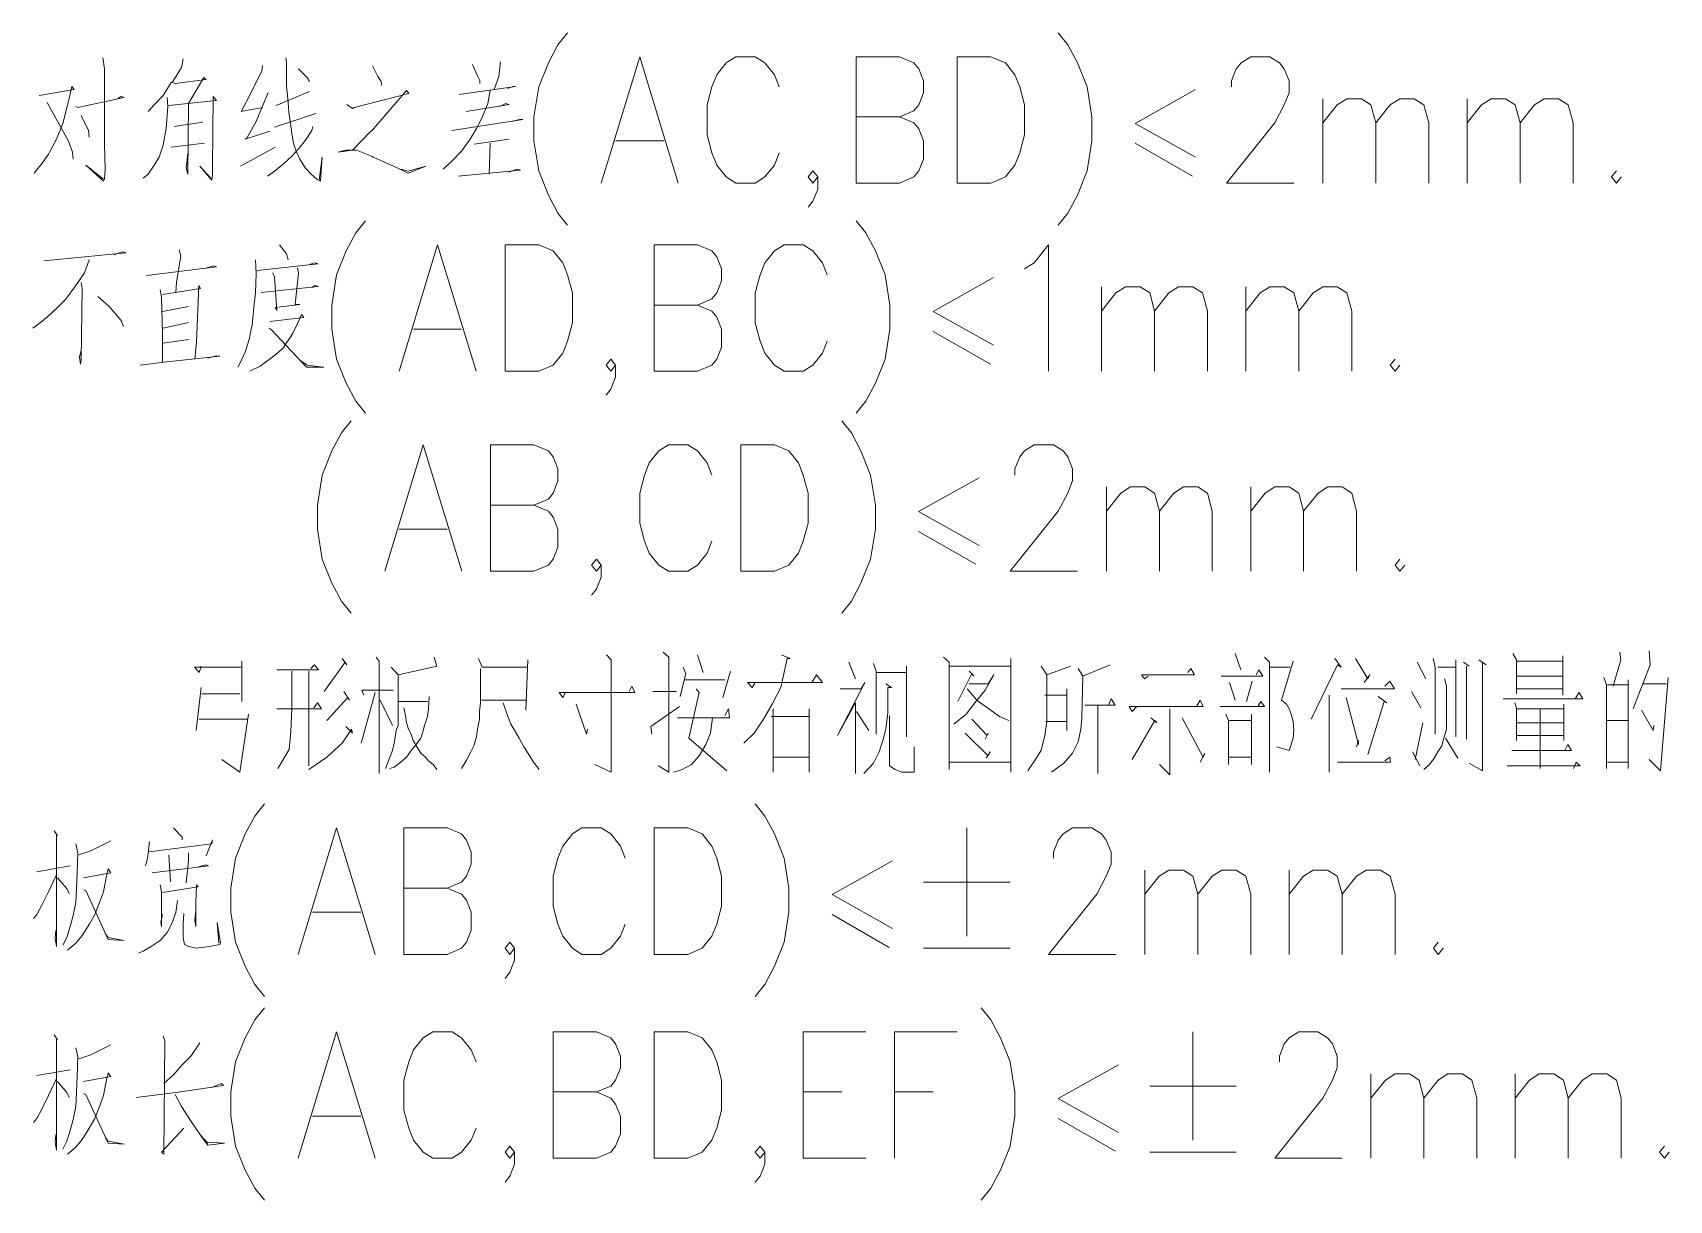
# Model space of a CAD drawing. Header units: millimetres. Extents: x 0 to 829, y 0 to 570.
# Drawn here: x 597.96 to 647.71, y 258.83 to 294.32 of the extents above; entities that cross this region are included whole.
import ezdxf

# ---------------------------------------------------------------- set-up
doc = ezdxf.new("R2010")
doc.units = ezdxf.units.MM

msp = doc.modelspace()

# ---------------------------------------------------------------- linework, layer by layer
at = {"color": 0, "lineweight": 0}
for points in [[(614.214333, 294.315444), (613.925056, 293.952083), (613.63225, 293.40175), (613.339444, 292.6715), (613.191278, 291.757806), (613.191278, 291.027556), (613.339444, 290.113861), (613.63225, 289.380083), (613.925056, 288.833278), (614.214333, 288.466389)], [(629.133306, 294.315444), (629.426111, 293.952083), (629.718917, 293.40175), (630.011722, 292.6715), (630.156361, 291.757806), (630.156361, 291.027556), (630.011722, 290.113861), (629.718917, 289.380083), (629.426111, 288.833278), (629.133306, 288.466389)], [(600.085583, 293.556972), (600.134972, 293.221833), (600.134972, 290.985222), (600.134972, 290.92525), (600.159667, 290.170306), (600.134972, 289.866917), (600.110278, 289.806944), (599.577583, 290.29025), (600.110278, 289.866917)], [(602.526806, 293.525222), (602.480944, 293.253583), (602.212833, 292.83025), (602.166972, 292.7985), (601.923556, 292.406917), (601.658972, 292.135278), (601.464944, 291.923611)], [(605.648889, 293.556972), (605.670056, 293.405278), (605.670056, 292.710306), (605.719444, 292.19525), (605.744139, 291.891861), (605.793528, 291.56025), (605.839389, 291.256861), (605.888778, 290.957), (605.962861, 290.713583), (606.082806, 290.473694), (606.252139, 290.202056), (606.421472, 290.018611), (606.590806, 289.866917), (606.71075, 289.806944), (606.760139, 290.533667), (606.661361, 289.838694)], [(615.240917, 289.746972), (616.408611, 293.585194), (617.579833, 289.746972)], [(620.649, 292.6715), (620.504361, 293.038389), (620.211556, 293.40175), (619.91875, 293.585194), (619.333139, 293.585194), (619.040333, 293.40175), (618.751056, 293.038389), (618.602889, 292.6715), (618.45825, 292.124694), (618.45825, 291.211), (618.602889, 290.660667), (618.751056, 290.293778), (619.040333, 289.930417), (619.333139, 289.746972), (619.91875, 289.746972), (620.211556, 289.930417), (620.504361, 290.293778), (620.649, 290.660667)], [(622.991444, 289.746972), (622.991444, 293.585194), (624.307306, 293.585194), (624.74475, 293.40175), (624.892917, 293.221833), (625.037556, 292.854944), (625.037556, 292.488056), (624.892917, 292.124694), (624.74475, 291.94125), (624.307306, 291.757806)], [(634.39675, 292.6715), (634.39675, 292.854944), (634.544917, 293.221833), (634.689556, 293.40175), (634.982361, 293.585194), (635.567972, 293.585194), (635.860778, 293.40175), (636.005417, 293.221833), (636.153583, 292.854944), (636.153583, 292.488056), (636.005417, 292.124694), (635.712611, 291.574361), (634.252111, 289.746972), (636.298222, 289.746972)], [(604.946861, 293.313556), (604.922167, 293.161861), (604.534111, 292.375167), (604.294222, 291.923611), (604.946861, 292.043556)], [(606.372083, 292.83025), (606.301528, 292.950194), (606.033417, 293.221833)], [(608.284139, 293.313556), (608.453472, 292.981944), (608.548722, 292.83025), (608.573417, 292.710306)], [(611.328611, 293.345306), (611.476778, 293.010167), (611.547333, 292.862), (611.547333, 292.770278)], [(612.175278, 293.4335), (612.129417, 292.981944), (611.984778, 292.586833)], [(598.152361, 292.406917), (599.214222, 292.586833), (599.143667, 292.678556), (599.069583, 292.315194), (598.974333, 291.955361), (598.875556, 291.56025), (598.681528, 291.076944), (598.466333, 290.685361), (598.441639, 290.625389), (598.247611, 290.350222), (598.004194, 290.050361)], [(602.212833, 292.7985), (602.286917, 292.770278), (603.228833, 292.890222), (603.158278, 292.950194), (602.696139, 292.167028), (602.671444, 290.018611), (602.625583, 290.202056), (602.671444, 290.653611)], [(605.356083, 292.103528), (606.372083, 292.526861)], [(607.508028, 292.135278), (607.677361, 292.015333), (607.72675, 292.043556), (609.395389, 292.466889), (609.324833, 292.558611), (608.259444, 291.320361), (608.23475, 291.320361), (607.677361, 290.745333), (607.462167, 290.745333), (607.243444, 290.685361), (607.462167, 290.713583), (607.656194, 290.745333), (607.800833, 290.745333), (608.259444, 290.561889), (608.308833, 290.533667), (608.792139, 290.322), (609.25075, 290.110333), (609.370694, 290.050361), (609.903389, 290.262028), (609.370694, 290.110333), (609.1555, 290.170306)], [(611.861306, 292.558611), (611.79075, 292.167028), (611.621417, 291.743694), (611.452083, 291.408556), (611.233361, 291.045194), (610.989944, 290.713583), (610.700667, 290.413722), (610.436083, 290.170306)], [(610.919389, 292.438667), (612.637417, 292.678556), (612.563333, 292.678556), (612.394, 292.618583)], [(633.306667, 290.533667), (631.472222, 291.56025), (633.306667, 292.586833)], [(598.39225, 292.19525), (599.044889, 291.016972), (599.168361, 290.685361), (599.189528, 290.473694)], [(599.263611, 292.075306), (599.334167, 292.043556), (600.738222, 292.346944), (600.642972, 292.375167), (600.544194, 292.315194)], [(602.0435, 292.346944), (602.068194, 292.075306), (602.018806, 291.408556), (601.923556, 290.897028), (601.803611, 290.533667), (601.634278, 290.262028), (601.464944, 290.018611), (601.320306, 289.898667)], [(602.092889, 292.103528), (603.542806, 292.255222), (603.447556, 292.375167), (603.422861, 290.230278), (603.422861, 289.990389), (603.398167, 289.838694), (603.034806, 290.262028), (603.373472, 289.898667)], [(605.116194, 292.498639), (604.752833, 291.620222), (604.463556, 291.108694), (604.414167, 291.076944), (605.162056, 291.320361)], [(611.138111, 291.923611), (612.443389, 292.135278), (612.344611, 292.167028), (612.154111, 292.075306)], [(637.176639, 289.746972), (637.176639, 292.304611)], [(637.176639, 291.574361), (637.614083, 292.124694), (637.906889, 292.304611), (638.347861, 292.304611), (638.637139, 292.124694), (638.785306, 291.574361), (638.785306, 289.746972)], [(638.785306, 291.574361), (639.22275, 292.124694), (639.515556, 292.304611), (639.956528, 292.304611), (640.245806, 292.124694), (640.393972, 291.574361), (640.393972, 289.746972)], [(641.565194, 289.746972), (641.565194, 292.304611)], [(641.565194, 291.574361), (642.002639, 292.124694), (642.295444, 292.304611), (642.732889, 292.304611), (643.025694, 292.124694), (643.173861, 291.574361), (643.173861, 289.746972)], [(643.173861, 291.574361), (643.611306, 292.124694), (643.904111, 292.304611), (644.341556, 292.304611), (644.634361, 292.124694), (644.782528, 291.574361), (644.782528, 289.746972)], [(599.432944, 291.803667), (599.651667, 291.348583), (599.672833, 291.136917)], [(603.133583, 291.592), (602.262222, 291.468528)], [(605.310222, 291.440306), (606.566111, 291.863639)], [(610.700667, 291.348583), (612.852611, 291.680194), (612.757361, 291.680194), (612.513944, 291.620222)], [(622.991444, 291.757806), (624.307306, 291.757806), (624.74475, 291.574361), (624.892917, 291.390917), (625.037556, 291.027556), (625.037556, 290.477222), (624.892917, 290.113861), (624.74475, 289.930417), (624.307306, 289.746972), (622.991444, 289.746972)], [(606.470861, 291.468528), (606.446167, 291.348583), (606.252139, 291.045194), (606.058111, 290.805306), (605.839389, 290.561889), (605.574806, 290.322), (605.310222, 290.110333), (605.0915, 289.958639)], [(611.378, 290.92525), (612.443389, 291.076944)], [(602.166972, 290.833528), (603.179444, 290.957)], [(604.269528, 290.262028), (605.331389, 290.833528)], [(611.861306, 290.957), (611.836611, 290.018611)], [(615.678361, 291.027556), (617.142389, 291.027556)], [(631.472222, 290.957), (633.211417, 289.958639)], [(610.894694, 289.958639), (612.782056, 290.138556), (612.683278, 290.170306), (612.418694, 290.078583)], [(621.820222, 289.930417), (621.675583, 289.746972), (621.527417, 289.930417), (621.675583, 290.113861), (621.820222, 289.930417), (621.820222, 289.563528), (621.675583, 289.200167), (621.527417, 289.016722)], [(646.098389, 290.113861), (645.950222, 289.930417), (646.098389, 289.746972), (646.243028, 289.930417)], [(608.072472, 288.600444), (607.779667, 288.233556), (607.490389, 287.683222), (607.197583, 286.952972), (607.049417, 286.039278), (607.049417, 285.309028), (607.197583, 284.395333), (607.490389, 283.661556), (607.779667, 283.11475), (608.072472, 282.747861)], [(622.991444, 288.600444), (623.28425, 288.233556), (623.577056, 287.683222), (623.869861, 286.952972), (624.0145, 286.039278), (624.0145, 285.309028), (623.869861, 284.395333), (623.577056, 283.661556), (623.28425, 283.11475), (622.991444, 282.747861)], [(598.297, 287.383361), (600.787611, 287.626778), (600.688833, 287.655), (600.42425, 287.566806)], [(602.406861, 287.714972), (602.45625, 287.535056), (602.332778, 286.720139), (602.311611, 286.41675)], [(605.454861, 287.866667), (605.670056, 287.595028), (605.719444, 287.415111)], [(609.099056, 284.028444), (610.26675, 287.866667), (611.437972, 284.028444)], [(616.849583, 284.028444), (616.849583, 287.866667), (618.165444, 287.866667), (618.602889, 287.683222), (618.751056, 287.503306), (618.895694, 287.136417), (618.895694, 286.769528), (618.751056, 286.406167), (618.602889, 286.222722), (618.165444, 286.039278)], [(622.113028, 286.952972), (621.968389, 287.319861), (621.675583, 287.683222), (621.382778, 287.866667), (620.797167, 287.866667), (620.504361, 287.683222), (620.211556, 287.319861), (620.066917, 286.952972), (619.91875, 286.406167), (619.91875, 285.492472), (620.066917, 284.942139), (620.211556, 284.578778), (620.504361, 284.211889), (620.797167, 284.028444), (621.382778, 284.028444), (621.675583, 284.211889), (621.968389, 284.578778), (622.113028, 284.942139)], [(628.11025, 287.136417), (628.403056, 287.319861), (628.8405, 287.866667), (628.8405, 284.028444)], [(599.672833, 287.415111), (599.528194, 287.02), (599.263611, 286.628417), (598.949639, 286.205083), (598.706222, 285.961667), (598.416944, 285.690028), (598.198222, 285.510111), (597.958333, 285.330194)], [(601.415556, 286.931806), (603.542806, 287.203444), (603.447556, 287.231667), (603.253528, 287.171694)], [(604.728139, 287.415111), (604.752833, 286.991778), (604.728139, 286.41675), (604.67875, 285.961667), (604.632889, 285.418389), (604.608194, 285.358417), (604.534111, 284.995056), (604.414167, 284.603472), (604.269528, 284.300083), (604.195444, 284.148389)], [(604.777528, 287.0835), (606.640194, 287.295167), (606.516722, 287.323389), (606.347389, 287.263417)], [(605.260833, 287.02), (605.310222, 286.900056), (605.380778, 285.873472), (605.331389, 285.961667), (606.082806, 286.053389), (605.938167, 286.053389), (606.033417, 287.02), (606.008722, 287.171694)], [(599.432944, 286.720139), (599.457639, 286.536694), (599.432944, 284.360056), (599.40825, 284.240111), (599.383556, 284.451778), (599.432944, 284.663444)], [(601.898861, 286.356778), (603.0595, 286.536694), (603.010111, 286.628417), (602.939556, 284.906861), (602.890167, 284.391806)], [(604.897472, 286.41675), (606.640194, 286.596667), (606.541417, 286.628417), (606.446167, 286.568444)], [(627.164806, 284.815139), (625.326833, 285.841722), (627.164806, 286.871833)], [(630.449167, 284.028444), (630.449167, 286.589611)], [(630.449167, 285.855833), (630.886611, 286.406167), (631.179417, 286.589611), (631.620389, 286.589611), (631.913194, 286.406167), (632.057833, 285.855833), (632.057833, 284.028444)], [(632.057833, 285.855833), (632.495278, 286.406167), (632.788083, 286.589611), (633.229056, 286.589611), (633.521861, 286.406167), (633.6665, 285.855833), (633.6665, 284.028444)], [(634.837722, 284.028444), (634.837722, 286.589611)], [(634.837722, 285.855833), (635.275167, 286.406167), (635.567972, 286.589611), (636.005417, 286.589611), (636.298222, 286.406167), (636.446389, 285.855833), (636.446389, 284.028444)], [(636.446389, 285.855833), (636.883833, 286.406167), (637.176639, 286.589611), (637.614083, 286.589611), (637.906889, 286.406167), (638.055056, 285.855833), (638.055056, 284.028444)], [(600.713528, 285.390167), (600.642972, 285.570083), (600.279611, 285.993417), (599.940944, 286.296806)], [(601.828306, 286.508472), (601.874167, 286.265056), (601.898861, 285.206722), (601.898861, 284.300083)], [(601.898861, 285.841722), (602.696139, 285.993417)], [(605.162056, 285.541861), (606.20275, 285.661806), (606.132194, 285.753528), (606.008722, 285.478361), (605.864083, 285.1785), (605.744139, 284.995056), (605.5995, 284.783389), (605.5995, 284.755167), (605.356083, 284.5435), (605.116194, 284.360056), (604.872778, 284.180139), (604.558806, 284.028444)], [(616.849583, 286.039278), (618.165444, 286.039278), (618.602889, 285.855833), (618.751056, 285.672389), (618.895694, 285.309028), (618.895694, 284.758694), (618.751056, 284.395333), (618.602889, 284.211889), (618.165444, 284.028444), (616.849583, 284.028444)], [(601.923556, 285.330194), (602.696139, 285.510111)], [(605.140889, 285.330194), (605.211444, 285.298444), (606.276833, 284.148389), (606.809528, 284.148389), (606.784833, 284.148389), (606.301528, 284.211889), (606.082806, 284.360056)], [(609.5365, 285.309028), (610.997, 285.309028)], [(625.326833, 285.238472), (627.069556, 284.240111)], [(601.923556, 284.875111), (602.696139, 284.995056)], [(601.221528, 284.211889), (601.94825, 284.300083), (603.641583, 284.483528), (603.496944, 284.483528), (603.278222, 284.423556)], [(615.678361, 284.211889), (615.533722, 284.028444), (615.385556, 284.211889), (615.533722, 284.395333), (615.678361, 284.211889), (615.678361, 283.845), (615.533722, 283.481639), (615.385556, 283.298194)], [(639.370917, 284.395333), (639.22275, 284.211889), (639.370917, 284.028444), (639.515556, 284.211889)], [(607.635028, 282.518556), (607.342222, 282.151667), (607.049417, 281.604861), (606.756611, 280.871083), (606.611972, 279.957389), (606.611972, 279.227139), (606.756611, 278.313444), (607.049417, 277.583194), (607.342222, 277.032861), (607.635028, 276.6695)], [(622.554, 282.518556), (622.846806, 282.151667), (623.136083, 281.604861), (623.428889, 280.871083), (623.577056, 279.957389), (623.577056, 279.227139), (623.428889, 278.313444), (623.136083, 277.583194), (622.846806, 277.032861), (622.554, 276.6695)], [(608.658083, 277.946556), (609.829306, 281.784778), (611.000528, 277.946556)], [(611.875417, 277.946556), (611.875417, 281.784778), (613.191278, 281.784778), (613.63225, 281.604861), (613.776889, 281.421417), (613.925056, 281.054528), (613.925056, 280.691167), (613.776889, 280.324278), (613.63225, 280.140833), (613.191278, 279.957389)], [(618.602889, 280.871083), (618.45825, 281.237972), (618.165444, 281.604861), (617.872639, 281.784778), (617.287028, 281.784778), (616.994222, 281.604861), (616.701417, 281.237972), (616.556778, 280.871083), (616.412139, 280.324278), (616.412139, 279.410583), (616.556778, 278.86025), (616.701417, 278.496889), (616.994222, 278.13), (617.287028, 277.946556), (617.872639, 277.946556), (618.165444, 278.13), (618.45825, 278.496889), (618.602889, 278.86025)], [(627.817444, 280.871083), (627.817444, 281.054528), (627.962083, 281.421417), (628.11025, 281.604861), (628.403056, 281.784778), (628.988667, 281.784778), (629.281472, 281.604861), (629.426111, 281.421417), (629.57075, 281.054528), (629.57075, 280.691167), (629.426111, 280.324278), (629.133306, 279.773944), (627.672806, 277.946556), (629.718917, 277.946556)], [(626.727361, 278.73325), (624.889389, 279.759833), (626.727361, 280.789944)], [(630.597333, 277.946556), (630.597333, 280.507722)], [(630.597333, 279.773944), (631.034778, 280.324278), (631.327583, 280.507722), (631.765028, 280.507722), (632.057833, 280.324278), (632.206, 279.773944), (632.206, 277.946556)], [(632.206, 279.773944), (632.643444, 280.324278), (632.93625, 280.507722), (633.373694, 280.507722), (633.6665, 280.324278), (633.814667, 279.773944), (633.814667, 277.946556)], [(634.982361, 277.946556), (634.982361, 280.507722)], [(634.982361, 279.773944), (635.423333, 280.324278), (635.716139, 280.507722), (636.153583, 280.507722), (636.446389, 280.324278), (636.591028, 279.773944), (636.591028, 277.946556)], [(636.591028, 279.773944), (637.032, 280.324278), (637.324806, 280.507722), (637.76225, 280.507722), (638.055056, 280.324278), (638.199694, 279.773944), (638.199694, 277.946556)], [(611.875417, 279.957389), (613.191278, 279.957389), (613.63225, 279.773944), (613.776889, 279.594028), (613.925056, 279.227139), (613.925056, 278.680333), (613.776889, 278.313444), (613.63225, 278.13), (613.191278, 277.946556), (611.875417, 277.946556)], [(609.099056, 279.227139), (610.559556, 279.227139)], [(624.889389, 279.156583), (626.632111, 278.158222)], [(615.240917, 278.13), (615.09275, 277.946556), (614.948111, 278.13), (615.09275, 278.313444), (615.240917, 278.13), (615.240917, 277.763111), (615.09275, 277.39975), (614.948111, 277.216306)], [(639.515556, 278.313444), (639.370917, 278.13), (639.515556, 277.946556), (639.663722, 278.13)], [(604.311861, 275.216056), (604.311861, 273.988389)], [(607.363389, 275.293667), (607.508028, 275.103167), (607.451583, 275.180778), (606.816583, 274.295306)], [(608.400556, 275.332472), (608.485222, 275.216056), (608.485222, 271.801167)], [(610.157389, 275.332472), (610.242056, 275.064361), (609.063778, 274.79625), (608.859167, 275.025556)], [(611.508528, 275.293667), (611.624944, 275.025556), (612.979611, 275.025556)], [(613.007833, 275.254861), (612.947861, 273.720278)], [(615.396139, 275.410083), (615.540778, 275.254861), (615.540778, 271.839972), (615.050417, 272.069278)], [(617.12475, 275.487694), (617.297611, 275.332472), (617.297611, 271.839972), (616.980111, 272.030472)], [(618.161917, 275.410083), (618.334778, 274.870333)], [(620.723083, 275.410083), (620.980611, 275.293667), (620.895944, 275.293667), (620.694861, 274.411722), (620.433806, 273.910778), (620.176278, 273.452167), (619.887, 273.028833), (619.573028, 272.721917)], [(622.765667, 275.180778), (622.970278, 274.679833)], [(623.517083, 275.141972), (623.60175, 274.909139), (623.60175, 272.990028)], [(625.647861, 275.332472), (625.820722, 275.180778), (625.820722, 271.917583), (625.820722, 272.146889), (627.690444, 272.146889), (627.690444, 271.839972), (627.690444, 275.293667), (627.690444, 275.064361), (625.820722, 275.064361)], [(634.513167, 275.448889), (634.686028, 274.947944)], [(635.405694, 275.332472), (635.550333, 275.180778), (635.550333, 271.839972)], [(636.27, 275.216056), (635.924278, 274.027194), (636.068917, 273.910778), (636.157111, 273.759083), (636.213556, 273.603861), (636.27, 273.374556), (636.298222, 273.106444), (636.27, 272.877139), (636.157111, 272.492611), (635.779639, 272.6055)], [(637.536472, 275.293667), (637.737556, 275.025556), (637.624667, 275.103167), (636.816806, 273.452167)], [(638.171472, 275.293667), (638.545417, 274.679833), (638.601861, 274.79625), (638.429, 274.563417)], [(640.041194, 275.180778), (640.30225, 274.679833)], [(640.531556, 275.293667), (640.588, 275.025556), (640.588, 272.990028)], [(641.223, 275.254861), (641.223, 272.912417)], [(641.452306, 275.180778), (641.625167, 275.064361)], [(642.027333, 275.180778), (642.027333, 271.878778), (641.625167, 272.108083)], [(641.914444, 275.254861), (642.14375, 275.103167)], [(642.951611, 275.448889), (643.0645, 275.254861), (643.0645, 274.217694), (643.0645, 274.372917), (644.475611, 274.372917), (644.475611, 274.182417), (644.475611, 275.371278), (644.475611, 275.216056), (643.0645, 275.216056), (644.475611, 275.216056), (644.475611, 274.757444), (643.0645, 274.757444)], [(646.204222, 275.487694), (646.232444, 275.254861), (646.003139, 274.450528)], [(647.09675, 275.522972), (647.124972, 275.103167), (646.606389, 273.759083)], [(603.073611, 275.064361), (603.017167, 274.870333), (602.872528, 275.025556), (604.283639, 275.025556)], [(605.37725, 274.947944), (606.643722, 274.947944), (606.527306, 275.103167), (606.414417, 274.98675)], [(605.839389, 274.909139), (605.839389, 273.759083), (605.807639, 273.067639), (605.751194, 272.531417), (605.405472, 271.952861)], [(606.354444, 272.030472), (606.354444, 274.909139)], [(609.063778, 274.79625), (609.063778, 273.258139), (609.003806, 273.106444), (608.975583, 272.912417), (608.947361, 272.721917), (608.890917, 272.492611), (608.802722, 272.259778), (608.686306, 271.952861)], [(611.5685, 274.98675), (611.5685, 273.949583), (611.53675, 273.681472), (611.53675, 273.452167), (611.480306, 273.14525), (611.452083, 272.912417), (611.367417, 272.644306), (611.279222, 272.453806), (611.134583, 272.185694), (610.989944, 271.952861)], [(617.728, 275.025556), (617.816194, 274.835056), (617.643333, 274.143611)], [(617.756222, 274.641028), (618.994472, 274.641028)], [(619.167333, 274.909139), (618.938028, 274.104806)], [(619.915222, 274.563417), (619.830556, 274.411722), (619.685917, 274.563417), (621.961333, 274.563417), (621.788472, 274.79625), (621.643833, 274.563417)], [(623.60175, 274.870333), (624.5225, 274.870333), (624.5225, 275.064361), (624.5225, 273.028833), (624.5225, 272.912417)], [(626.423972, 274.528139), (626.999, 274.528139), (627.171861, 274.79625), (626.914333, 274.334111), (626.596833, 273.949583), (626.335778, 273.603861), (625.961833, 273.296944)], [(626.423972, 274.909139), (626.568611, 274.757444), (626.508639, 274.835056), (626.07825, 273.988389)], [(629.503722, 275.064361), (628.784056, 274.79625), (628.611194, 275.064361), (628.784056, 274.79625), (628.784056, 273.374556), (628.727611, 272.951222), (628.611194, 272.492611), (628.410111, 272.185694), (628.209028, 271.878778)], [(630.71375, 275.103167), (629.877667, 274.757444), (629.736556, 274.98675), (629.877667, 274.757444), (629.849444, 273.490972), (629.821222, 273.14525), (629.736556, 272.760722), (629.563694, 272.415), (629.302639, 272.108083), (628.928694, 271.839972)], [(631.863806, 274.757444), (631.750917, 274.679833), (631.662722, 274.79625), (633.274917, 274.79625), (633.162028, 274.98675), (633.073833, 274.870333)], [(634.082778, 274.757444), (635.34925, 274.757444), (635.232833, 274.947944), (635.148167, 274.79625)], [(635.578556, 275.025556), (636.185333, 275.025556)], [(640.877278, 274.679833), (640.933722, 274.450528), (640.933722, 273.14525), (640.849056, 272.877139), (640.792611, 272.644306), (640.676194, 272.453806), (640.559778, 272.259778), (640.415139, 272.069278), (640.242278, 271.917583)], [(640.676194, 275.025556), (641.223, 275.025556)], [(641.5405, 275.064361), (641.5405, 272.838333)], [(645.713861, 274.718639), (645.802056, 274.489333), (645.802056, 271.952861)], [(646.46175, 274.641028), (646.46175, 271.952861)], [(647.671778, 274.718639), (647.442472, 271.878778), (647.09675, 272.2245)], [(603.073611, 274.411722), (602.928972, 273.106444)], [(603.101833, 274.217694), (604.255417, 274.217694)], [(607.419833, 274.295306), (607.592694, 274.027194), (607.53625, 274.104806), (606.90125, 273.413361)], [(608.372333, 274.2565), (607.938417, 272.721917)], [(608.026611, 274.182417), (607.966639, 274.334111), (608.919139, 274.334111)], [(610.01275, 274.143611), (609.984528, 273.759083), (609.956306, 273.529778), (609.868111, 273.258139), (609.811667, 273.028833), (609.751694, 272.877139), (609.610583, 272.683111), (609.465944, 272.492611), (609.321306, 272.298583), (609.148444, 272.146889), (608.947361, 271.991667), (608.802722, 271.952861)], [(614.157889, 274.2565), (614.073222, 274.104806), (613.956806, 274.2565), (616.260444, 274.2565), (616.17225, 274.450528), (616.087583, 274.295306)], [(616.80725, 274.295306), (617.526917, 274.295306)], [(618.130167, 274.372917), (618.218361, 274.2565), (617.900861, 272.877139), (619.054444, 271.878778)], [(622.508139, 274.372917), (623.143139, 274.372917), (623.256028, 274.563417), (622.423472, 272.951222), (622.970278, 273.949583), (622.970278, 271.801167)], [(623.891028, 274.528139), (624.063889, 274.411722), (623.947472, 274.411722), (623.947472, 273.642667), (623.891028, 273.14525), (623.802833, 272.799528), (623.689944, 272.453806), (623.517083, 272.108083), (623.227806, 271.801167)], [(626.367528, 274.372917), (626.653278, 274.027194), (627.027222, 273.759083), (627.344722, 273.529778), (627.634, 273.413361)], [(628.727611, 274.182417), (629.390833, 274.182417), (629.390833, 274.372917), (629.390833, 273.106444), (629.390833, 273.374556), (628.755833, 273.374556)], [(634.340306, 274.563417), (634.513167, 274.027194)], [(635.03175, 274.602222), (634.858889, 273.988389)], [(637.363611, 274.182417), (637.363611, 271.839972)], [(637.737556, 274.372917), (639.34975, 274.372917), (639.208639, 274.602222), (639.064, 274.450528)], [(638.862917, 274.143611), (639.120444, 273.949583), (639.035778, 273.988389), (638.545417, 272.376194)], [(639.868333, 274.295306), (640.157611, 273.797889)], [(642.662333, 274.066), (645.082389, 274.066), (644.965972, 274.2565), (644.849556, 274.066)], [(645.830278, 274.489333), (646.433528, 274.489333)], [(646.923889, 274.528139), (647.615333, 274.528139)], [(605.37725, 273.759083), (606.731917, 273.759083), (606.6155, 273.949583), (606.499083, 273.797889)], [(608.516972, 274.027194), (608.890917, 273.258139)], [(609.063778, 273.988389), (609.956306, 273.988389)], [(609.236639, 273.797889), (609.293083, 273.565056), (609.321306, 273.33575), (609.37775, 273.14525), (609.465944, 272.990028), (609.522389, 272.799528), (609.638806, 272.6055), (609.751694, 272.415), (609.896333, 272.298583), (609.984528, 272.185694), (610.129167, 272.069278), (610.242056, 271.917583)], [(611.596722, 274.027194), (612.979611, 274.027194)], [(612.259944, 273.949583), (612.401056, 273.529778), (612.48925, 273.296944), (612.633889, 273.067639), (612.746778, 272.877139), (612.891417, 272.6055), (613.036056, 272.376194), (613.180694, 272.146889), (613.353556, 271.917583)], [(614.475389, 273.910778), (614.792889, 272.990028), (614.821111, 273.14525)], [(616.779028, 272.990028), (616.750806, 273.222861), (617.615111, 273.836694)], [(617.555139, 273.490972), (619.139111, 273.490972), (619.110889, 273.759083), (618.994472, 273.565056)], [(620.465556, 273.759083), (620.465556, 271.839972), (620.465556, 272.298583), (621.559167, 272.298583), (621.559167, 271.839972), (621.559167, 273.759083), (621.559167, 273.529778), (620.405583, 273.529778)], [(622.9985, 273.681472), (623.372444, 273.106444)], [(629.937639, 273.8755), (630.858389, 273.8755), (630.741972, 274.066), (630.657306, 273.8755)], [(630.339806, 273.8755), (630.339806, 271.801167)], [(631.521611, 273.836694), (631.376972, 273.681472), (631.288778, 273.836694), (633.535972, 273.836694), (633.447778, 274.027194), (633.334889, 273.836694)], [(632.527028, 273.759083), (632.527028, 271.762361), (632.209528, 272.069278)], [(634.054556, 273.836694), (635.405694, 273.836694), (635.292806, 273.988389), (635.204611, 273.836694)], [(637.882194, 274.104806), (638.256139, 272.683111), (638.256139, 272.799528), (638.199694, 272.6055)], [(643.008056, 273.949583), (643.0645, 273.797889), (643.0645, 272.799528), (643.0645, 272.951222), (644.503833, 272.951222), (644.503833, 272.799528), (644.503833, 273.910778), (644.503833, 273.759083), (643.0645, 273.759083), (643.0645, 273.33575), (644.503833, 273.33575), (643.784167, 273.33575), (643.784167, 273.759083), (643.784167, 271.952861), (643.784167, 272.492611), (642.919861, 272.492611), (644.736667, 272.492611), (644.62025, 272.683111), (644.535583, 272.492611)], [(646.867444, 273.720278), (647.213167, 273.106444), (647.241389, 273.258139)], [(603.017167, 273.452167), (604.484722, 273.452167)], [(604.512944, 273.603861), (604.255417, 271.839972), (603.708611, 272.2245)], [(607.479806, 273.222861), (607.680889, 273.028833), (607.652667, 273.14525), (607.363389, 272.721917), (606.90125, 272.298583), (606.354444, 271.917583)], [(618.620528, 273.490972), (618.564083, 273.028833), (618.419444, 272.683111), (618.218361, 272.337389), (617.989056, 272.069278), (617.699778, 271.917583), (617.44225, 271.839972)], [(624.003917, 273.565056), (624.003917, 272.030472), (624.176778, 271.917583), (624.377861, 271.839972), (624.755333, 271.839972), (624.755333, 272.6055)], [(626.508639, 273.452167), (626.970778, 272.951222), (626.999, 273.028833), (626.914333, 272.838333)], [(631.952, 273.490972), (632.124861, 273.33575), (632.068417, 273.413361), (631.376972, 272.2245)], [(632.900972, 273.490972), (633.535972, 272.298583), (633.592417, 272.415), (633.447778, 272.146889)], [(634.227417, 273.603861), (634.312083, 273.413361), (634.312083, 272.069278)], [(634.312083, 273.413361), (635.003528, 273.413361)], [(635.003528, 273.603861), (635.003528, 272.069278)], [(639.98475, 272.2245), (640.214056, 273.33575)], [(645.802056, 273.413361), (646.433528, 273.413361)], [(626.307556, 273.028833), (626.999, 272.337389), (627.058972, 272.453806), (626.942556, 272.259778)], [(640.9055, 272.877139), (641.279444, 272.259778)], [(634.312083, 272.298583), (635.003528, 272.298583)], [(637.624667, 272.146889), (639.236861, 272.146889), (639.208639, 272.298583), (639.064, 272.185694)], [(639.900083, 272.453806), (640.129389, 272.030472)], [(642.77875, 272.030472), (644.994194, 272.030472), (644.877778, 272.146889), (644.793111, 271.952861)], [(645.830278, 272.146889), (646.433528, 272.146889)], [(605.003306, 270.873361), (604.7105, 270.506472), (604.417694, 269.959667), (604.124889, 269.229417), (603.98025, 268.312194), (603.98025, 267.581944), (604.124889, 266.66825), (604.417694, 265.938), (604.7105, 265.387667), (605.003306, 265.024306)], [(619.91875, 270.873361), (620.211556, 270.506472), (620.504361, 269.959667), (620.797167, 269.229417), (620.941806, 268.312194), (620.941806, 267.581944), (620.797167, 266.66825), (620.504361, 265.938), (620.211556, 265.387667), (619.91875, 265.024306)], [(602.237528, 270.143111), (602.431556, 269.931444), (602.502111, 269.871472), (602.502111, 269.77975)], [(606.026361, 266.301361), (607.197583, 270.143111), (608.365278, 266.301361)], [(609.243694, 266.301361), (609.243694, 270.143111), (610.559556, 270.143111), (610.997, 269.959667), (611.145167, 269.776222), (611.289806, 269.409333), (611.289806, 269.045972), (611.145167, 268.679083), (610.997, 268.495639), (610.559556, 268.312194)], [(615.971167, 269.229417), (615.823, 269.592778), (615.533722, 269.959667), (615.240917, 270.143111), (614.655306, 270.143111), (614.3625, 269.959667), (614.069694, 269.592778), (613.925056, 269.229417), (613.776889, 268.679083), (613.776889, 267.765389), (613.925056, 267.218583), (614.069694, 266.851694), (614.3625, 266.484806), (614.655306, 266.301361), (615.240917, 266.301361), (615.533722, 266.484806), (615.823, 266.851694), (615.971167, 267.218583)], [(626.353417, 270.143111), (626.353417, 266.851694)], [(628.985139, 269.229417), (628.985139, 269.409333), (629.133306, 269.776222), (629.277944, 269.959667), (629.57075, 270.143111), (630.156361, 270.143111), (630.449167, 269.959667), (630.593806, 269.776222), (630.741972, 269.409333), (630.741972, 269.045972), (630.593806, 268.679083), (630.304528, 268.132278), (628.8405, 266.301361), (630.886611, 266.301361)], [(598.610972, 270.051389), (598.706222, 269.899694), (598.681528, 269.931444), (598.681528, 266.544778), (598.635667, 266.788194), (598.660361, 267.028083)], [(599.263611, 269.659806), (599.334167, 269.384639), (599.313, 268.781389), (599.288306, 268.298083), (599.263611, 267.87475), (599.189528, 267.483167), (599.094278, 267.148028), (598.999028, 266.816417), (598.875556, 266.576528)], [(600.329, 269.748), (599.722222, 269.448139), (599.358861, 269.324667)], [(601.510806, 269.719778), (601.489639, 269.536333), (601.464944, 269.356417), (601.44025, 269.172972), (601.390861, 268.993056)], [(601.489639, 269.416389), (603.398167, 269.659806), (603.422861, 269.77975), (603.228833, 269.296444)], [(602.092889, 269.324667), (602.142278, 268.50975)], [(602.696139, 269.384639), (602.696139, 269.14475), (602.625583, 268.478)], [(624.095639, 267.088056), (622.257667, 268.118167), (624.095639, 269.14475)], [(598.681528, 268.721417), (598.441639, 268.206361), (598.247611, 267.814778), (598.078278, 267.511389), (597.983028, 267.391444)], [(598.078278, 268.813139), (599.094278, 268.993056)], [(599.5035, 268.629694), (600.329, 268.781389), (600.254917, 268.901333), (600.205528, 268.689667), (600.110278, 268.206361), (599.990333, 267.87475), (599.842167, 267.511389), (599.672833, 267.211528), (599.457639, 266.876389), (599.263611, 266.6365), (599.020194, 266.424833)], [(601.584889, 268.781389), (603.302917, 268.993056), (603.228833, 269.024806), (602.988944, 268.961306)], [(631.765028, 266.301361), (631.765028, 268.862528)], [(631.765028, 268.132278), (632.202472, 268.679083), (632.495278, 268.862528), (632.93625, 268.862528), (633.229056, 268.679083), (633.373694, 268.132278), (633.373694, 266.301361)], [(633.373694, 268.132278), (633.811139, 268.679083), (634.103944, 268.862528), (634.544917, 268.862528), (634.837722, 268.679083), (634.982361, 268.132278), (634.982361, 266.301361)], [(636.153583, 266.301361), (636.153583, 268.862528)], [(636.153583, 268.132278), (636.591028, 268.679083), (636.883833, 268.862528), (637.321278, 268.862528), (637.614083, 268.679083), (637.76225, 268.132278), (637.76225, 266.301361)], [(637.76225, 268.132278), (638.199694, 268.679083), (638.4925, 268.862528), (638.929944, 268.862528), (639.22275, 268.679083), (639.370917, 268.132278), (639.370917, 266.301361)], [(598.706222, 268.629694), (598.999028, 268.298083), (599.069583, 268.146389)], [(599.5035, 268.266333), (599.577583, 268.238111), (600.254917, 266.756444), (600.738222, 266.724694), (600.254917, 266.816417), (600.159667, 266.936361)], [(601.828306, 268.418028), (601.874167, 268.206361), (601.874167, 267.814778), (601.874167, 267.754806), (601.874167, 267.331472), (601.874167, 267.148028), (601.849472, 267.2715), (601.898861, 267.511389)], [(601.898861, 268.178139), (602.988944, 268.358056), (602.939556, 268.418028), (602.914861, 267.87475), (602.914861, 267.148028), (602.890167, 267.331472), (602.914861, 267.631333)], [(609.243694, 268.312194), (610.559556, 268.312194), (610.997, 268.132278), (611.145167, 267.948833), (611.289806, 267.581944), (611.289806, 267.035139), (611.145167, 266.66825), (610.997, 266.484806), (610.559556, 266.301361), (609.243694, 266.301361)], [(625.037556, 268.495639), (627.669278, 268.495639)], [(602.357472, 267.934722), (602.311611, 267.571361), (602.188139, 267.23975), (602.0435, 266.968111), (601.828306, 266.724694), (601.560194, 266.544778), (601.320306, 266.393083), (601.172139, 266.333111)], [(602.5515, 267.543139), (602.526806, 267.211528), (602.526806, 266.816417), (602.576194, 266.60475), (602.696139, 266.544778), (602.939556, 266.484806), (603.327611, 266.544778), (603.542806, 266.576528), (603.641583, 266.60475), (603.666278, 266.6365), (603.5675, 267.2715), (603.616889, 266.6365)], [(606.463806, 267.581944), (607.927833, 267.581944)], [(622.257667, 267.511389), (623.996861, 266.513028)], [(612.605667, 266.484806), (612.461028, 266.301361), (612.316389, 266.484806), (612.461028, 266.66825), (612.605667, 266.484806), (612.605667, 266.121444), (612.461028, 265.754556), (612.316389, 265.571111)], [(640.686778, 266.66825), (640.538611, 266.484806), (640.686778, 266.301361), (640.831417, 266.484806)], [(625.037556, 266.484806), (627.669278, 266.484806)], [(605.003306, 264.675056), (604.7105, 264.308167), (604.417694, 263.761361), (604.124889, 263.031111), (603.98025, 262.117417), (603.98025, 261.383639), (604.124889, 260.469944), (604.417694, 259.739694), (604.7105, 259.189361), (605.003306, 258.826)], [(626.794389, 264.675056), (627.087194, 264.308167), (627.376472, 263.761361), (627.669278, 263.031111), (627.817444, 262.117417), (627.817444, 261.383639), (627.669278, 260.469944), (627.376472, 259.739694), (627.087194, 259.189361), (626.794389, 258.826)], [(598.610972, 263.853083), (598.706222, 263.701389), (598.681528, 263.733139), (598.681528, 260.346472), (598.635667, 260.589889), (598.660361, 260.829778)], [(601.923556, 263.821333), (601.972944, 263.673167), (601.94825, 260.226528), (601.874167, 260.2865), (602.5515, 261.013222)], [(606.026361, 260.106583), (607.197583, 263.944806), (608.365278, 260.106583)], [(611.437972, 263.031111), (611.289806, 263.394472), (610.997, 263.761361), (610.707722, 263.944806), (610.122111, 263.944806), (609.829306, 263.761361), (609.5365, 263.394472), (609.388333, 263.031111), (609.243694, 262.480778), (609.243694, 261.567083), (609.388333, 261.020278), (609.5365, 260.653389), (609.829306, 260.2865), (610.122111, 260.106583), (610.707722, 260.106583), (610.997, 260.2865), (611.289806, 260.653389), (611.437972, 261.020278)], [(613.776889, 260.106583), (613.776889, 263.944806), (615.09275, 263.944806), (615.533722, 263.761361), (615.678361, 263.577917), (615.823, 263.211028), (615.823, 262.847667), (615.678361, 262.480778), (615.533722, 262.297333), (615.09275, 262.117417)], [(621.382778, 260.106583), (621.382778, 263.944806), (623.28425, 263.944806)], [(624.159139, 260.106583), (624.159139, 263.944806), (626.060611, 263.944806)], [(633.229056, 263.944806), (633.229056, 260.653389)], [(635.860778, 263.031111), (635.860778, 263.211028), (636.005417, 263.577917), (636.153583, 263.761361), (636.446389, 263.944806), (637.028472, 263.944806), (637.321278, 263.761361), (637.469444, 263.577917), (637.614083, 263.211028), (637.614083, 262.847667), (637.469444, 262.480778), (637.176639, 261.933972), (635.712611, 260.106583), (637.76225, 260.106583)], [(599.263611, 263.4615), (599.334167, 263.189861), (599.313, 262.583083), (599.288306, 262.099778), (599.263611, 261.676444), (599.189528, 261.284861), (599.094278, 260.949722), (598.999028, 260.618111), (598.875556, 260.378222)], [(600.329, 263.549694), (599.722222, 263.249833), (599.358861, 263.126361)], [(603.034806, 263.613194), (602.770222, 263.218083), (602.502111, 262.946444), (602.237528, 262.643056), (601.94825, 262.371417)], [(598.078278, 262.614833), (599.094278, 262.79475)], [(599.5035, 262.431389), (600.329, 262.583083), (600.254917, 262.703028), (600.205528, 262.491361), (600.110278, 262.008056), (599.990333, 261.676444), (599.842167, 261.313083), (599.672833, 261.013222), (599.457639, 260.678083), (599.263611, 260.438194), (599.020194, 260.226528)], [(630.96775, 260.88975), (629.129778, 261.919861), (630.96775, 262.946444)], [(598.681528, 262.523111), (598.441639, 262.008056), (598.247611, 261.616472), (598.078278, 261.313083), (597.983028, 261.193139)], [(598.706222, 262.431389), (598.999028, 262.099778), (599.069583, 261.948083)], [(601.101583, 261.948083), (602.311611, 262.099778), (603.761528, 262.311444), (603.687444, 262.371417), (603.398167, 262.251472)], [(631.913194, 262.297333), (634.544917, 262.297333)], [(638.637139, 260.106583), (638.637139, 262.664222)], [(638.637139, 261.933972), (639.078111, 262.480778), (639.370917, 262.664222), (639.808361, 262.664222), (640.101167, 262.480778), (640.245806, 261.933972), (640.245806, 260.106583)], [(640.245806, 261.933972), (640.686778, 262.480778), (640.979583, 262.664222), (641.417028, 262.664222), (641.709833, 262.480778), (641.854472, 261.933972), (641.854472, 260.106583)], [(643.025694, 260.106583), (643.025694, 262.664222)], [(643.025694, 261.933972), (643.463139, 262.480778), (643.755944, 262.664222), (644.196917, 262.664222), (644.489722, 262.480778), (644.634361, 261.933972), (644.634361, 260.106583)], [(644.634361, 261.933972), (645.071806, 262.480778), (645.364611, 262.664222), (645.805583, 262.664222), (646.098389, 262.480778), (646.243028, 261.933972), (646.243028, 260.106583)], [(599.5035, 262.071556), (599.577583, 262.039806), (600.254917, 260.558139), (600.738222, 260.529917), (600.254917, 260.618111), (600.159667, 260.738056)], [(602.286917, 262.039806), (602.480944, 261.676444), (602.770222, 261.224889), (603.0595, 260.801556), (603.278222, 260.498167), (603.786222, 260.558139), (603.278222, 260.589889)], [(613.776889, 262.117417), (615.09275, 262.117417), (615.533722, 261.933972), (615.678361, 261.750528), (615.823, 261.383639), (615.823, 260.836833), (615.678361, 260.469944), (615.533722, 260.2865), (615.09275, 260.106583), (613.776889, 260.106583)], [(621.382778, 262.117417), (622.550472, 262.117417)], [(624.159139, 262.117417), (625.330361, 262.117417)], [(606.463806, 261.383639), (607.927833, 261.383639)], [(629.129778, 261.313083), (630.8725, 260.31825)], [(603.0595, 260.801556), (603.278222, 260.558139)], [(612.605667, 260.2865), (612.461028, 260.106583), (612.316389, 260.2865), (612.461028, 260.469944), (612.605667, 260.2865), (612.605667, 259.923139), (612.461028, 259.55625), (612.316389, 259.372806)], [(620.211556, 260.2865), (620.066917, 260.106583), (619.91875, 260.2865), (620.066917, 260.469944), (620.211556, 260.2865), (620.211556, 259.923139), (620.066917, 259.55625), (619.91875, 259.372806)], [(631.913194, 260.2865), (634.544917, 260.2865)], [(647.558889, 260.469944), (647.41425, 260.2865), (647.558889, 260.106583), (647.707056, 260.2865)], [(621.382778, 260.106583), (623.28425, 260.106583)]]:
    msp.add_lwpolyline(points, dxfattribs=at)
for points in [[(626.060611, 289.746972), (626.060611, 293.585194), (627.087194, 293.585194), (627.524639, 293.40175), (627.817444, 293.038389), (627.962083, 292.6715), (628.11025, 292.124694), (628.11025, 291.211), (627.962083, 290.660667), (627.817444, 290.293778), (627.524639, 289.930417), (627.087194, 289.746972)], [(612.316389, 284.028444), (612.316389, 287.866667), (613.339444, 287.866667), (613.776889, 287.683222), (614.069694, 287.319861), (614.214333, 286.952972), (614.3625, 286.406167), (614.3625, 285.492472), (614.214333, 284.942139), (614.069694, 284.578778), (613.776889, 284.211889), (613.339444, 284.028444)], [(619.481306, 277.946556), (619.481306, 281.784778), (620.504361, 281.784778), (620.945333, 281.604861), (621.238139, 281.237972), (621.382778, 280.871083), (621.527417, 280.324278), (621.527417, 279.410583), (621.382778, 278.86025), (621.238139, 278.496889), (620.945333, 278.13), (620.504361, 277.946556)], [(616.849583, 266.301361), (616.849583, 270.143111), (617.872639, 270.143111), (618.310083, 269.959667), (618.602889, 269.592778), (618.751056, 269.229417), (618.895694, 268.679083), (618.895694, 267.765389), (618.751056, 267.218583), (618.602889, 266.851694), (618.310083, 266.484806), (617.872639, 266.301361)], [(616.849583, 260.106583), (616.849583, 263.944806), (617.872639, 263.944806), (618.310083, 263.761361), (618.602889, 263.394472), (618.751056, 263.031111), (618.895694, 262.480778), (618.895694, 261.567083), (618.751056, 261.020278), (618.602889, 260.653389), (618.310083, 260.2865), (617.872639, 260.106583)]]:
    msp.add_lwpolyline(points, close=True, dxfattribs=at)

doc.saveas('drawing.dxf')
